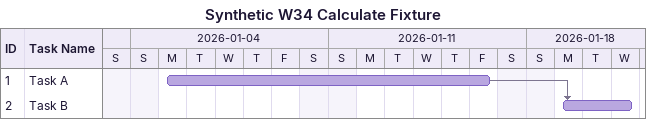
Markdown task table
Synthetic W34 Calculate Fixture

| ID | Task | Start | Finish | Predecessors |
|---|---|---|---|---|
| 1 | Task A | 2026-01-05 | 2026-01-16 |  |
| 2 | Task B | 2026-01-19 | 2026-01-21 | 1 |
